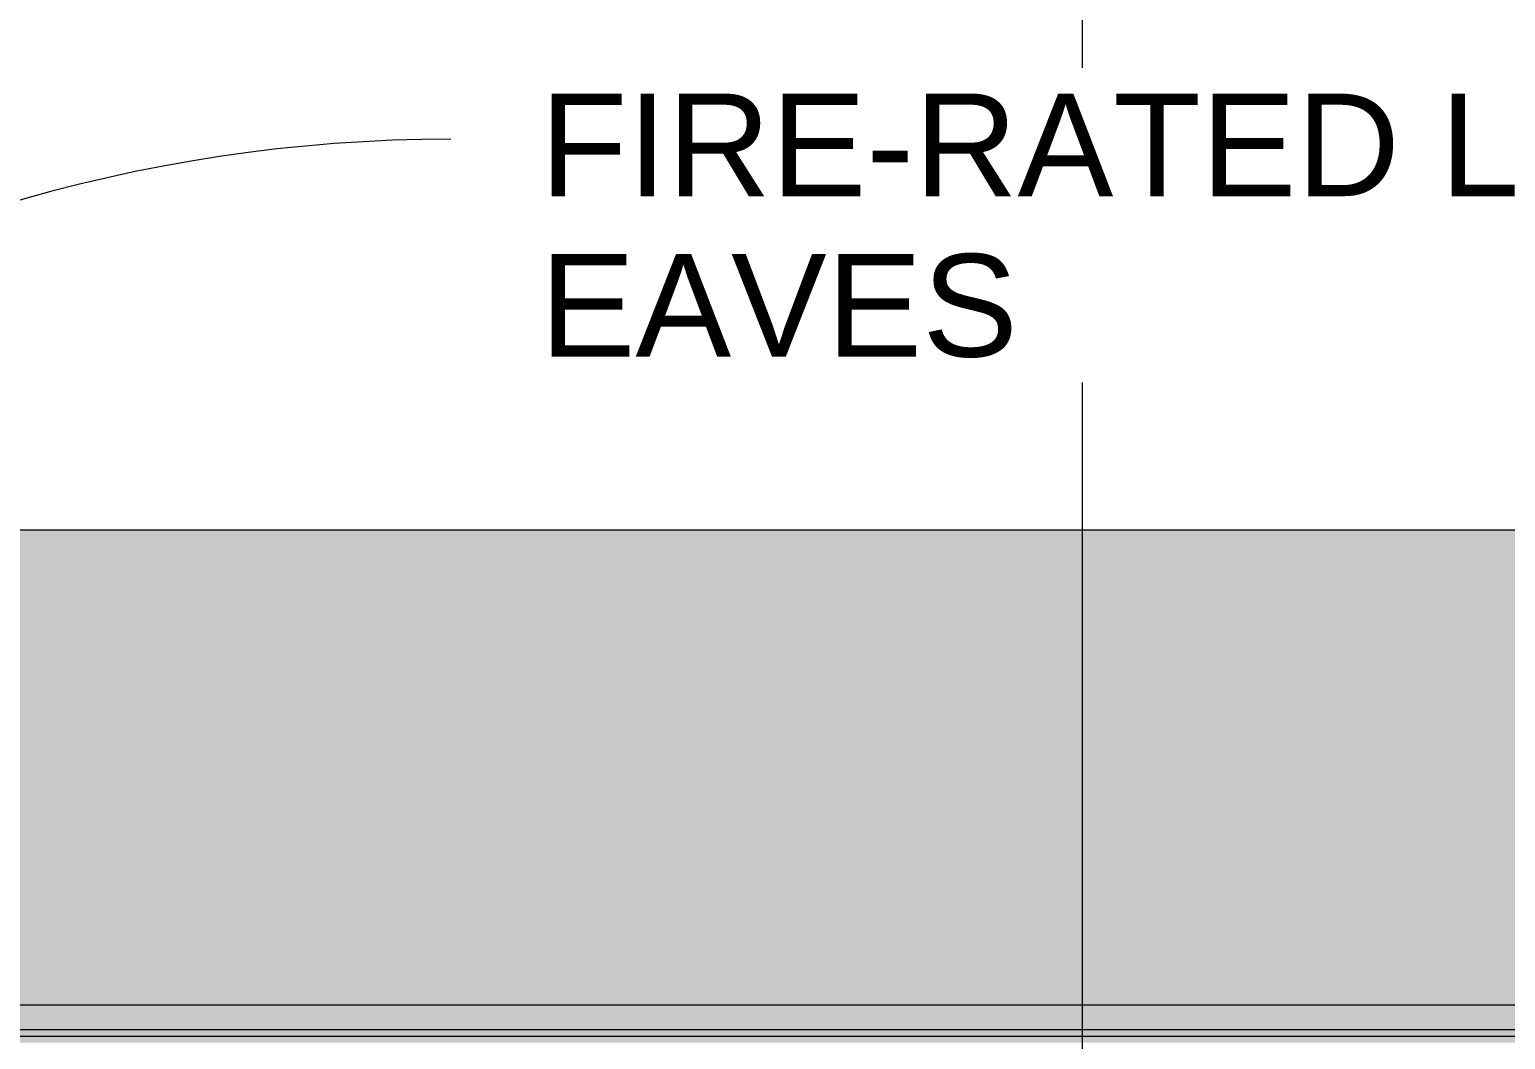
# Model space of a CAD drawing. Header units: inches. Extents: x 20478 to 36715, y -248 to 750.
# Drawn here: x 27925.1 to 28094.8, y 341 to 457.3 of the extents above; entities that cross this region are included whole.
import ezdxf

# ---------------------------------------------------------------- set-up
doc = ezdxf.new("R2010")
doc.units = ezdxf.units.IN
doc.header["$MEASUREMENT"] = 0
for name, color, linetype, lineweight in [('A-ROOF', 132, 'Continuous', 13), ('G-ANNO-SYMB', 111, 'Continuous', 9), ('G-ANNO-TEXT', 231, 'Continuous', 9)]:
    doc.layers.add(name, color=color, linetype=linetype, lineweight=lineweight)
doc.styles.add('Arial_1', font='arial.ttf', dxfattribs={"height": 11.802395})

msp = doc.modelspace()

# ---------------------------------------------------------------- hatches: boundary and pattern name
at = {"layer": 'A-ROOF'}
for points in [[(26475.62039, 345.01146), (28230.94461, 345.01146), (28230.94461, 399.65729), (24722.21415, 399.65729), (24722.21415, 345.01146), (26441.06206, 345.01146)], [(28203.53706, 342.13397), (28230.94461, 342.13397), (28230.94461, 345.01146), (24722.21415, 345.01146), (24722.21415, 342.13397), (28168.97873, 342.13397)], [(26441.06206, 341.39698), (28230.82352, 341.39698), (28230.82352, 342.13397), (24729.34891, 342.13397), (24729.34891, 341.39698), (26371.94539, 341.39698)], [(28203.53706, 340.64633), (28230.82352, 340.64633), (28230.82352, 341.39698), (24729.34891, 341.39698), (24729.34891, 340.64633), (28168.97873, 340.64633)]]:
    msp.add_hatch(color=256, dxfattribs=at).paths.add_polyline_path(points, flags=0)

# ---------------------------------------------------------------- linework, layer by layer
for p, q in [((28230.94461, 399.65729), (24722.21415, 399.65729)), ((24722.21415, 345.01146), (28230.94461, 345.01146)), ((28230.94461, 342.13397), (24722.21415, 342.13397)), ((24729.34891, 341.39698), (28230.82352, 341.39698))]:
    msp.add_line(p, q, dxfattribs=at)
at = {"layer": 'G-ANNO-SYMB'}
msp.add_line((28046.14088, 545.15708), (28046.14088, -54.81697), dxfattribs=at)
at = {"layer": 'G-ANNO-TEXT', "color": 145}
msp.add_arc((27973.54544, 266.23456), 178.39616, 90, 157.3202368, dxfattribs=at)

# ---------------------------------------------------------------- next in the draw order: texts
at = {"layer": 'G-ANNO-TEXT', "color": 145, "insert": (27983.78544, 449.87927), "char_height": 11.8023952, "width": 235.152, "attachment_point": 1, "line_spacing_factor": 0.938532, "style": 'Arial_1', "bg_fill": 3, "box_fill_scale": 1.25, "bg_fill_color": 0, "bg_fill_transparency": 0}
msp.add_mtext('FIRE-RATED LUMBER AT\\PEAVES', dxfattribs=at)

doc.saveas('drawing.dxf')
